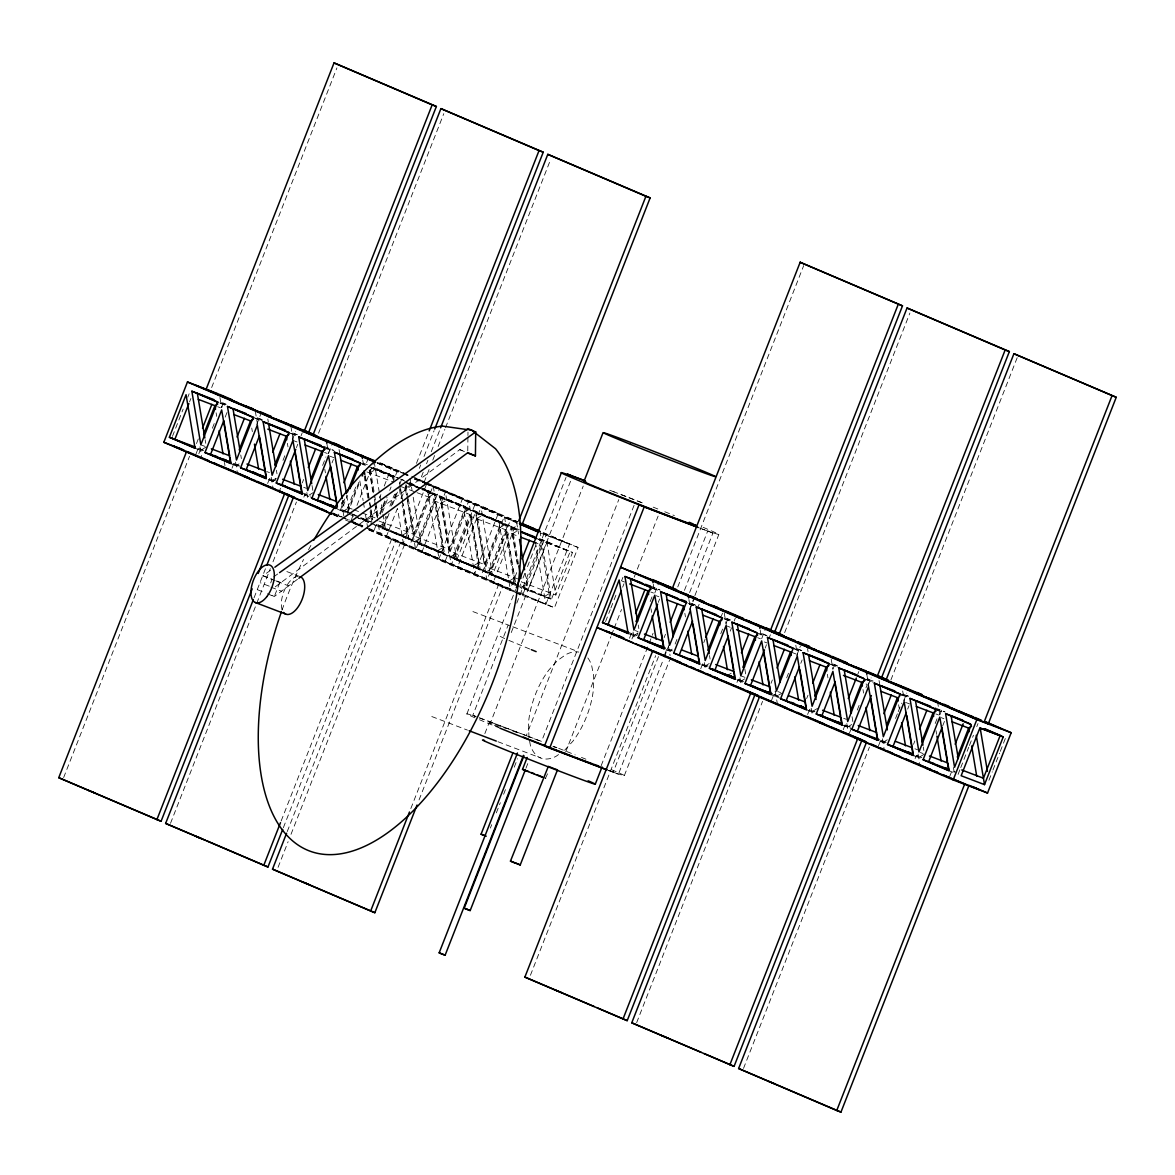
<?xml version="1.0" encoding="UTF-8"?>
<svg xmlns="http://www.w3.org/2000/svg" width="1175" height="1175" viewBox="0 0 1175 1175"><rect width="100%" height="100%" fill="white"/><g stroke="black" fill="none" stroke-linecap="round" stroke-linejoin="round"><path stroke-width="0.75" stroke-dasharray="5 3.75" d="M467.768 450.936L467.929 437.218M467.944 435.499L467.988 432.077M172.461 436.366L183.138 409.106M187.809 397.179L189.146 393.772M189.557 401.894L190.893 398.487M211.662 387.53L336.917 67.915M63.641 777.6L189.557 456.267M196.489 443.562L198.487 438.451M195.755 454.578L198.223 448.277L203.716 450.363M198.839 453.682L201.468 446.97M212.411 428.214L214.408 423.103M221.693 407.71L224.263 401.145M225.174 417.14L227.186 412.028M232.004 468.238L233.854 463.523L239.348 465.608M256.664 424.645L261.129 413.233M267.621 483.483L269.472 478.754L274.979 480.854L276.316 477.447M282.984 460.394L284.996 455.283M292.281 439.891L295.527 431.622M279.268 491.4L280.502 488.257M296.438 447.616L297.774 444.209M301.05 435.837L302.283 432.679M254.05 597.811L265.433 568.759M318.543 433.252L443.798 113.637M302.298 482.866L303.62 479.459M170.507 823.322L270.323 568.641M272.997 561.812L296.438 501.989M303.87 497.143L305.103 493.999L310.597 496.085M322.626 465.418L325.96 456.899M328.574 453.418L332.378 443.724M279.812 582.521L274.333 596.503L266.696 593.61M332.055 462.862L333.392 459.454M342.087 503.605L343.408 500.197M341.543 516.941L338.268 515.531L344.745 499.008M352.177 509.127L343.35 505.764L347.359 495.542M351.046 513.387L346.228 511.331L356.921 484.056M358.86 482.293L346.845 512.961L339.839 509.965M360.049 463.17L365.543 465.256L368.01 458.955M347.492 513.49L360.182 481.118M351.149 520.305L352.999 515.59M356.994 505.367L373.532 463.156M376.22 506.528L370.213 521.847L361.592 518.16M379.554 498.009L380.891 494.602M384.225 486.068L391.378 467.856L378.277 462.245M379.716 513.725L385.048 500.095M393.067 479.65L394.403 476.242L373.532 467.312M426.378 484.658L403.363 543.379L373.885 530.777L376.353 524.476L407.534 537.548L402.144 505.397M380.362 514.253L387.045 497.216M389.718 490.401L391.055 486.993M382.316 512.491L388.323 497.143M381.86 526.562L385.855 516.339M389.865 506.117L394.55 494.19M387.148 516.28L380.01 534.493L403.363 543.379L397.547 508.672M391.143 506.058L397.165 490.724M399.838 483.909L403.01 475.772M416.993 492.663L434.177 499.199L443.166 552.793L383.123 528.735L389.131 513.402M392.465 504.883L399.147 487.831M429.815 484.452L462.627 498.332L438.995 558.624L386.149 537.122L397.297 508.672M401.307 498.45L407.314 483.131L420.929 488.154M416.464 463.361L428.522 432.606M281.163 820.958L391.686 538.943M419.343 468.384L420.679 464.977M424.028 456.429L434.074 430.784M283.366 827.685L395.902 540.544L366.424 527.928L373.885 530.777M423.206 472.247L419.857 480.781L423.22 482.22M426.554 463.699L427.906 460.277M431.254 451.729L439.949 429.507M287.243 831.547L400.44 542.688L404.655 544.289L290.798 834.852M424.072 482.396L429.433 468.722M432.782 460.174L434.794 455.048M438.143 446.5L444.84 429.404M445.516 427.7L550.678 159.359M278.064 867.326L288.11 841.697M378.967 521.01L413.336 534.082L430.035 491.473L423.602 488.727M427.597 490.695L438.995 558.624L409.517 546.008L433.149 485.716L444.532 553.645M422.794 489.197L465.653 506.719L448.953 549.327L414.599 536.241L431.298 493.647L421.663 489.52M443.166 552.793L417.478 541.807L434.177 499.199M427.803 484.541L439.259 489.432L415.627 549.738L406.814 497.157M418.755 543.981L435.44 501.373L469.809 514.444L478.798 568.039L418.755 543.981L478.798 568.039M421.781 552.367L445.413 492.075L468.766 500.961L498.259 513.563L474.627 573.87L421.781 552.367L474.627 573.87L463.229 505.94M445.149 561.253L468.766 500.961L480.164 568.876L456.796 559.99L445.413 492.075L498.259 513.563M450.231 551.486L466.916 508.878L441.242 497.892L450.231 551.486L484.585 564.558L501.284 521.964L441.242 497.892M453.109 557.053L469.809 514.444M474.891 504.677L451.259 564.969L439.861 497.054M454.373 559.212L471.072 516.618L505.426 529.69L514.415 583.27L454.373 559.212L514.415 583.27M456.796 559.99L475.493 512.285L501.931 522.493M516.721 572.592L510.244 589.101L457.398 567.598L481.03 507.306L517.499 521.803M498.861 521.186L510.244 589.101L480.766 576.499L504.398 516.192L515.796 584.122L489.358 573.914M485.848 566.732L502.548 524.123L476.859 513.137L485.848 566.732L520.217 579.804M488.741 572.284L505.426 529.69M517.294 564.308L511.125 527.531L492.428 575.236L481.03 507.306L510.508 519.923L486.891 580.215L475.493 512.285M515.678 585.444L490.004 574.457L506.704 531.849L518.865 536.49M514.327 591.95L493.03 582.844L516.662 522.552L518.586 534.038M410.824 808.562L498.567 584.665M419.049 799.911L502.782 586.266L400.44 542.688M466.886 713.915L515.634 589.512M524.814 573.444L521.48 581.963L555.834 595.035L572.533 552.441L541.352 539.354L535.565 542.835L545.876 604.347L519.673 593.14M527.487 566.629L536.843 542.777M475.405 716.368L472.835 715.267L508.099 625.247M516.765 603.172L566.027 477.432M541.058 544.921L550.047 598.516L524.358 587.529L541.058 544.921L535.565 542.835M515.957 592.655L522.508 595.461L546.14 535.154L541.234 533.053M511.257 632.547L572.489 476.286M537.254 538.708L546.742 542.777L528.06 590.467L551.413 599.367L570.11 551.663L537.562 537.739M484.849 733.626L489.153 722.64M479.562 718.057L490.709 722.14L583.226 486.053M545.876 604.347L569.508 544.054L540.03 531.438L551.413 599.367L518.865 585.444M515.047 592.523L554.453 607.754L578.071 547.462L542.791 532.363M490.709 722.14L526.283 735.668L618.799 499.581M490.372 828.081L491.693 824.703M496.335 812.865L500.315 802.716M503.62 794.256L505.617 789.189M514.224 767.202L517.543 758.742M525.93 768.274L528.588 761.503M634.074 505.323L541.543 741.41L477.74 717.132M605.551 621.634L610.236 609.707M610.897 608.004L616.243 594.374M621.575 580.744L622.912 577.336M545.42 778.364L548.519 771.696M622.662 587.162L623.984 583.755M565.601 752.191L610.853 636.688M611.529 634.985L613.526 629.888M614.187 628.199L621.502 609.517M634.148 577.248L658.117 516.104M629.477 638.275L631.327 633.545L636.821 635.631L638.833 630.52M631.944 638.95L634.559 632.238M650.186 601.556L652.184 596.445M654.798 592.978L658.602 583.27M658.279 602.408L659.616 599M601.159 765.718L648.424 645.134M649.085 643.43L653.08 633.237M677.769 586.927L803.7 265.594M530.424 975.279L655.679 655.665M664.139 637.643L665.476 634.236M658.499 656.59L613.232 772.078L618.388 774.281L663.64 658.793M684.452 590.349L707.761 530.894A84.556 1.469 21.4 0 0 700.006 526.033M664.492 655.077L666.342 650.363M664.316 657.089L668.311 646.896M689.607 592.553L712.902 533.097L696.613 526.811M675.126 644.062L677.123 638.95M624.322 775.632L669.588 660.144M689.563 609.193L694.219 597.297M694.88 595.593L718.85 534.449M689.754 609.913L693.617 600.087M697.906 607.431L699.14 604.288M703.781 642.666L705.103 639.259M700.726 668.751L702.577 664.022L708.084 666.122M721.274 616.317L722.508 613.174M720.76 633.736L722.772 628.625M726.047 623.455L728.617 616.89M730.204 631.181L731.54 627.773M734.155 621.105L735.388 617.947M736.975 682.411L738.208 679.268L743.702 681.353M761.679 638.686L765.483 628.992M765.16 648.13L766.497 644.708M769.17 637.908L770.403 634.764M784.65 632.649L909.905 313.02M636.63 1022.705L762.56 701.372M771.02 683.365L772.357 679.958M771.358 700.799L773.223 696.085M778.643 696.569L773.84 694.498L775.162 691.091M786.677 677.857L788.675 672.732M796.635 655.635L800.498 645.795M800.792 663.361L802.128 659.953M806.652 698.611L807.989 695.203M807.607 714.473L809.457 709.744L814.951 711.83M832.928 669.177L835.498 662.612M857.632 674.656L858.866 671.498M843.239 729.704L845.089 724.99L850.582 727.075M857.265 710.038L859.263 704.927M865.946 687.874L867.282 684.467L864.536 683.424M849.349 733.42L851.199 728.706L844.193 725.709M867.899 686.112L871.13 677.857M890.856 680.075L1018.123 355.32M743.511 1068.428L869.441 747.094M878.239 746.522L880.707 740.221L886.214 742.321M895.556 718.454L897.568 713.342M898.229 711.639L901.578 703.12M903.516 701.357L906.762 693.088M907.673 709.083L909.009 705.676M913.533 744.333L914.855 740.926M915.105 758.609L916.338 755.466L921.832 757.552M935.197 723.477L937.195 718.366M939.809 714.885L942.379 708.334M942.629 726.033L944.627 720.921M949.503 776.998L951.97 770.697L956.083 772.269M958.08 774.428L960.078 769.331L960.621 772.533M960.753 767.627L968.758 747.168M969.434 745.464L973.443 735.242M976.777 726.723L978.011 723.58M988.939 780.303L992.288 771.784M992.948 770.08L999.631 753.043M1000.292 751.339L1005.638 737.709M564.602 750.267L572.93 741.146A56.371 27.833 -69.2 0 0 593.492 688.668L593.683 676.066L591.642 665.447A56.371 27.833 -69.2 0 0 587.529 657.559M275.229 586.839L459.792 449.628L464.566 451.45M297.437 579.334L274.333 596.503L269.721 594.535M275.229 580.773L262.965 575.75L271.88 569.346M273.628 576.896L278.078 573.694M558.536 754.57L556.025 756.348A56.371 27.833 -69.2 0 1 530.41 745.391L529.22 739.192M206.345 446.897L200.543 450.377L196.416 448.806M236.175 465.608L239.068 463.875M271.792 480.854L276.14 478.254M324.697 449.658L327.59 447.925L333.098 450.01M313.211 492.619L307.424 496.1L304.678 495.042M369.684 472.982L375.486 469.515M343.056 511.331L348.843 507.864M411.103 484.746L405.316 488.227L406.521 495.365M366.409 520.217L372.211 516.75M378.673 526.576L384.475 523.095M428.684 497.113L434.471 493.632M440.948 503.458L446.735 499.992M402.041 535.462L407.828 531.996M414.305 541.807L420.092 538.341M464.301 512.359L470.103 508.878M476.565 518.704L482.367 515.223M437.673 550.708L443.46 547.227M449.937 557.053L455.724 553.572M499.933 527.59L505.735 524.123M512.197 533.949L517.984 530.468L407.314 483.131M473.29 565.939L479.092 562.472M485.554 572.298L491.356 568.817M508.922 581.184L514.709 577.703M526.973 584.063L521.186 587.529L550.047 598.516M544.554 596.43L550.341 592.949M650.921 589.204L653.814 587.471L659.322 589.556M637.996 633.031L633.648 635.646L629.521 634.074M672.173 649.143L669.265 650.877L666.519 649.834M704.897 666.122L710.699 662.641M728.265 675.008L731.158 673.275M740.529 681.368L746.316 677.887M770.653 694.513L776.146 696.599L781.948 693.133M817.58 708.363L811.778 711.844L807.651 710.273M864.683 680.648L867.576 678.9L873.069 681.001M847.41 727.075L853.197 723.609L852.007 716.456M898.86 696.746L903.208 694.146L908.701 696.232M883.027 742.321L887.375 739.721M935.932 711.125L938.825 709.392L944.333 711.477M924.446 754.086L918.659 757.567L913.166 755.466M608.459 770.33L613.232 772.078A84.556 1.469 21.4 0 0 610.236 769.184M613.159 491.517L641.212 502.43A84.556 1.469 21.4 0 1 644.62 503.767M699.815 528.118L712.902 533.097M226.217 404.288L220.709 402.202L225.527 404.259M391.378 467.856L379.687 463.405L401.879 472.893M377.146 462.73L405.713 473.98M220.283 403.245L226.378 405.566M261.834 419.534L256.341 417.433L262.759 420.18M415.318 478.651L423.661 481.823M414.79 478.739L423.132 481.912M253.168 417.448L261.996 420.812M297.466 434.765L291.973 432.679L296.79 434.735M439.259 489.432L462.627 498.332M290.166 433.208L294.293 434.779M217.669 406.726L220.415 407.769M325.783 448.453L329.911 450.01L326.709 448.644M367.349 464.727L363.222 463.156L366.438 464.536M510.508 519.923L517.984 522.758M368.612 466.578L394.403 476.242M395.05 476.771L371.682 467.885L394.741 477.755M371.359 467.944L398.854 478.401L372.857 467.283M401.6 479.444L404.347 480.487M546.14 535.154L569.508 544.054M578.071 547.462L540.353 532.951M404.508 481.765L417.859 486.847M419.519 487.478L430.035 491.473M422.339 488.844L430.682 492.017M405.61 482.661L421.12 488.565M292.942 440.405L297.055 441.976M324.55 452.434L327.296 453.491M431.298 493.647L465.653 506.719M442.946 498.362L466.299 507.262M329.94 456.179L334.067 457.751M466.916 508.878L501.284 521.964M476.859 513.137L519.247 529.646M366.938 471.939L393.052 481.867L397.517 470.485L398.046 473.643M502.548 524.123L518.058 530.028M518.483 564.103L512.491 528.383L519.203 530.748M401.189 486.656L415.333 492.031M538.179 539.369L572.533 552.441M546.742 542.777L570.11 551.663M652.008 587.999L656.135 589.556M694.939 604.802L689.446 602.702L695.864 605.448M689.02 603.759L695.101 606.08M730.571 620.033L725.063 617.947L729.881 620.003M724.637 619.005L730.732 621.311M766.188 635.278L760.695 633.193L767.113 635.939M621.913 581.008L624.659 582.051M650.774 591.994L653.52 593.037M757.523 633.193L763.016 635.278L759.799 633.913M801.82 650.524L796.327 648.424L801.144 650.48M656.164 595.725L658.911 596.768M794.52 648.952L798.648 650.524M837.452 665.755L831.944 663.669L836.762 665.726M828.772 663.669L837.613 667.033M726.047 625.673L730.16 627.244M757.655 637.702L760.401 638.759M864.403 678.915L873.231 682.278M764.411 641.961L767.172 643.004M791.906 652.419L796.033 653.99M901.401 694.675L908.862 697.509M937.018 709.92L941.146 711.477L936.328 709.421M905.543 702.4L909.67 703.972M935.785 713.901L938.531 714.958M941.175 717.646L943.922 718.689M200.837 444.811L204.964 446.383M266.71 471.557L269.457 472.6M303.708 487.317L306.455 488.359M353.851 509.759L360.519 512.3M362.194 512.946L377.704 518.836L375.603 506.337M230.667 463.523L239.509 466.886M269.046 479.811L275.141 482.117M346.228 511.331L340.735 509.23L355.173 515.414M337.548 509.245L346.39 512.608M361.401 518.322L371.917 522.317L370.11 511.595M361.871 518.674L368.539 521.215M361.342 518.762L368.274 521.259M374.561 525.005L407.534 537.548M382.477 528.192L408.915 538.4L403.04 503.414M383.123 528.735L417.478 541.807M418.094 543.438L441.462 552.323M338.268 515.531L330.792 512.697L340.618 516.897M490.004 574.457L524.358 587.529M356.054 523.697L363.354 526.62L350.444 521.098M353.866 523.154L362.208 526.327M635.322 630.593L638.069 631.651M386.149 537.122L409.517 546.008M457.398 567.598L480.766 576.499M740.823 675.801L744.95 677.358M672.452 650.877L666.959 648.791L671.762 650.847M493.03 582.844L514.723 591.098M777.821 691.561L780.567 692.604M843.679 718.307L846.441 719.35M702.151 665.079L708.231 667.385M737.783 680.31L743.863 682.631M773.84 694.498L777.953 696.07M914.943 748.783L917.69 749.826M920.333 752.514L923.08 753.557M841.902 724.99L850.744 728.353M880.281 741.278L886.376 743.584M950.164 771.226L952.91 772.283M472.923 611.587L509.553 625.526M512.873 626.789L578.247 651.67M286.847 571.579L300.345 576.719M262.965 575.75L272.13 579.231L269.383 586.222L260.218 582.741M276.536 580.905L280.957 582.58M276.757 581.361L288.639 585.87M270.97 587.192L281.486 591.187M257.487 589.732L265.124 592.641M472.835 715.267L476.095 716.515M608.562 770.55L618.388 774.281M431.798 716.544L467.43 730.101M497.98 741.733L540.471 757.89M609.663 490.21L614.437 492.046M620.797 494.484L641.212 502.43M526.283 735.668L541.587 741.631M529.705 648.997L507.732 639.92M459.792 449.628L464.404 451.597M379.775 462.627L401.63 471.968M403.304 472.688L410.031 475.567M411.705 476.286L425.144 482.044M426.833 482.763L517.573 521.582M415.539 478.181L426.995 483.087M403.568 473.613L408.606 475.772M425.761 483.116L517.162 522.214M378.086 462.921L401.028 472.732M402.702 473.452L407.74 475.611M424.895 482.94L516.31 522.038M377.425 462.994L400.352 472.791M414.702 478.93L426.158 483.836M377.351 463.214L400.881 473.275M414.32 479.033L422.721 482.617M424.395 483.336L518.513 523.595M409.164 482.558L417.184 485.98M323.801 446.294L334.008 450.671M400.455 479.092L403.657 480.457M410.09 483.204L416.508 485.951M424.528 489.387L518.572 529.617M650.025 585.84L660.232 590.217M867.576 678.9L873.994 681.647M903.208 694.146L909.626 696.893M935.036 707.761L945.243 712.138M219.828 402.922L226.114 405.61M255.445 418.168L261.731 420.856M291.077 433.399L297.363 436.087M362.326 463.875L365.543 465.256M652.933 588.19L659.204 590.878M688.55 603.436L694.836 606.124M724.182 618.667L730.468 621.355M793.83 648.468L801.717 651.831M831.063 664.389L837.349 667.077M866.68 679.635L872.966 682.322M902.312 694.866L908.598 697.553M371.594 468.105L395.667 478.401M407.211 483.351L420.062 488.844M512.491 528.383L518.909 531.129M352.647 514.077L359.065 516.824M360.681 517.514L370.301 521.627M198.223 448.277L203.04 450.333M233.854 463.523L238.672 465.579M269.472 478.754L274.289 480.81M302.034 492.678L309.921 496.056M376.353 524.476L515.796 584.122M628.258 632.223L636.145 635.602M702.577 664.022L707.394 666.078M738.208 679.268L743.026 681.324M809.457 709.744L814.275 711.8M845.089 724.99L849.907 727.046M880.707 740.221L885.524 742.277M916.338 755.466L921.156 757.523M197.327 448.997L204.347 451.993M232.958 464.242L239.964 467.239M268.59 479.473L274.333 481.941M304.207 494.719L309.95 497.172M356.201 516.956L369.038 522.449M370.654 523.139L514.768 584.783M516.368 585.473L528.06 590.467L525.181 573.341M630.432 634.265L636.174 636.718M666.063 649.511L671.806 651.963M701.695 664.742L708.701 667.738M737.312 679.987L743.055 682.44M776.146 696.599L779.95 698.229M808.562 710.464L814.304 712.917M879.825 740.94L886.831 743.951M915.442 756.186L922.448 759.182M349.107 514.18L353.91 516.236M355.526 516.927L368.363 522.42M332.628 512.858L349.43 520.055M351.105 520.775L362.869 525.798M369.596 528.677L514.121 590.496M515.796 591.216L554.453 607.754M343.173 517.632L348.094 519.732M354.644 522.537L362.825 526.048M332.907 514.356L339.472 517.147M350.532 521.891L361.988 526.782M368.539 529.587L380.01 534.493L377.483 519.423M333.553 514.885L338.591 517.044M345.318 519.908L362.12 527.105M368.847 529.984L513.372 591.803M504.692 638.568L497.73 635.205M544.377 777.777L545.861 778.482M528.926 737.636L528.559 722.17A56.371 27.833 -69.2 0 1 549.136 669.691L557.464 660.57L566.027 654.49A56.371 27.833 -69.2 0 1 578.805 652.081M953.38 767.437L954.291 772.797M937.503 701.46L939.736 714.752M936.034 730.718L936.637 734.302M923.256 746.947L923.858 750.517M918.057 753.983L919.981 765.483M902.679 690.973L904.398 701.299M898.611 704.765L899.213 708.334M879.047 680.501L879.576 683.674M882.44 738.752L884.099 748.651M866.783 674.156L868.78 686.053M862.979 689.519L863.581 693.103M846.808 723.506L848.203 731.834M831.151 658.911L832.855 669.03M827.347 674.288L827.949 677.857M807.519 648.438L808.047 651.611M811.176 708.261L812.571 716.588M795.798 645.251L797.517 655.577M775.25 691.238L777.483 704.515M760.166 630.02L761.591 638.539M744.818 668.957L746.022 676.095M739.927 677.784L741.322 686.112M724.27 613.188L726.268 625.085M709.494 655.503L710.097 659.072M704.295 662.553L705.69 670.866M688.917 599.544L690.636 609.854M684.849 613.321L685.451 616.904M668.369 645.516L670.073 655.635M653.285 584.298L654.71 592.832M651.023 608.812L651.611 612.381M638.245 625.027L638.847 628.596M633.046 632.062L634.441 640.39M546.845 541.455L555.834 595.035M511.228 526.209L517.514 563.721M520.584 583.96L522.508 595.461M506.704 531.849L515.384 583.652M475.596 510.978L484.585 564.558M471.072 516.618L480.061 570.198M439.979 495.732L448.953 549.327M435.44 501.373L444.429 554.967M410.046 478.416L412.014 490.107M413.203 497.26L421.179 544.745M405.918 484.438L408.004 496.952M408.312 498.729L414.599 536.241M405.243 485.848L406.741 494.778M407.035 496.57L413.336 534.082M399.441 481.97L400.352 487.331M400.646 489.123L402.746 501.622M399.823 486.127L401.909 498.641M402.217 500.418L408.812 539.722M399.456 489.329L400.954 498.259M391.98 475.464L392.509 478.666M395.153 494.381L396.342 501.519M374.149 461.584L382.668 512.388M382.977 514.165L385.547 529.514M370.287 469.207L375.677 501.358M375.971 503.15L378.071 515.649M369.611 470.617L374.105 497.407M374.414 499.199L375.31 504.545M369.156 469.78L372.989 492.633M374.781 503.355L377.175 517.646M362.693 459.998L364.118 468.517M365.322 475.669L369.508 500.668M369.817 502.459L370.713 507.82M371.006 509.597L372.739 519.952M365.087 476.257L369.288 501.255M369.582 503.047L370.478 508.408M370.786 510.185L372.284 519.13M364.118 475.875L368.318 500.873M359.829 480.928L363.119 500.579M363.413 502.357L364.323 507.718M365.513 514.87L367.746 528.148M339.061 449.511L339.59 452.683M346.743 495.351L349.386 511.066M342.454 500.403L343.35 505.764M341.558 502.401L344.113 517.676M326.797 443.166L328.486 453.286M324.799 469.251L325.402 472.835M312.021 485.481L312.917 490.827M306.822 492.516L308.217 500.844M290.901 426.349L293.162 439.832M287.376 443.298L287.978 446.867M267.812 419.034L268.341 422.207M276.389 470.235L276.992 473.804M271.205 477.285L272.864 487.184M255.283 411.103L257.545 424.586M251.744 428.053L252.346 431.636M240.772 454.989L241.36 458.573M235.573 462.039L237.497 473.54M219.916 397.444L221.62 407.563M216.112 412.822L216.714 416.391M224.44 462.436L224.968 465.594M205.14 439.758L205.743 443.327M199.941 446.794L201.601 456.708M500.139 728.25A84.556 1.469 21.4 0 1 479.532 719.761M474.979 717.808A84.556 1.469 21.4 0 1 475.963 716.75M553.528 746.301A84.556 1.469 21.4 0 1 556.965 747.653M558.668 748.328A84.556 1.469 21.4 0 1 575.148 754.879M581.419 757.39A84.556 1.469 21.4 0 1 585.914 759.197M653.183 507.145A84.556 1.469 21.4 0 1 659.909 509.803M664.815 511.757A84.556 1.469 21.4 0 1 674.391 515.59M498.905 727.119A60.63 1.057 21.4 0 1 506.249 728.544M512.711 730.967A60.63 1.057 21.4 0 1 518.058 732.994M552.926 746.522A60.63 1.057 21.4 0 1 556.186 747.799M282.015 610.133A225.483 111.361 -69.2 0 1 303.561 559.447M308.526 549.797A225.483 111.361 -69.2 0 1 311.933 543.526M282.118 609.634A20.063 9.914 -69.2 0 1 284.938 589.101A20.063 9.914 -69.2 0 1 297.73 576.352"/><path stroke-width="1.5" d="M298.891 578.247L467.474 452.918L475.434 455.944L475.699 431.93L468.017 428.64L274.847 567.217M331.864 514.165L163.824 442.285L187.457 381.978L217.713 393.64M169.362 437.291L186.061 394.697L195.05 448.277L169.362 437.291L195.153 446.955M174.855 439.391L188.881 403.598M334.038 62.892L432.165 104.869L304.222 431.313L206.095 389.351L334.038 62.892L436.38 106.47L308.438 432.929L275.42 418.799M252.184 588.837L161.078 821.281L58.75 777.703L186.693 451.244M202.497 428.229L211.838 404.376M203.569 434.647L214.922 405.669L217.816 403.936M204.993 452.537L221.678 409.928L230.667 463.523L204.993 452.537L230.52 462.245M223.838 420.547L210.487 454.622L231.358 463.552M237.042 437.041L244.4 418.3M239.201 449.878L250.554 420.914L253.447 419.181M240.611 467.782L257.31 425.174L266.299 478.768L240.611 467.782L266.137 477.491M259.469 435.778L246.118 469.868L265.374 478.107M272.673 452.287L280.017 433.546M274.818 465.124L286.171 436.16L289.065 434.412M276.243 483.013L292.942 440.405L301.931 493.999L276.243 483.013L302.034 492.678L295.263 452.331M281.736 485.113L295.762 449.32M156.877 819.68L284.805 493.221L289.021 494.822L258.206 573.444M375.001 460.85L338.532 446.353L375.471 461.804L312.976 435.073L440.919 108.614L543.247 152.192L434.735 429.081M282.705 829.403L267.959 867.003L165.631 823.425L253.374 599.514M266.769 565.337L293.574 496.966M308.305 467.518L315.649 448.777M311.111 478.666L321.803 451.391L324.697 449.658M335.947 508.555L311.874 498.259L328.559 455.65L336.961 505.676M330.718 466.269L317.368 500.344L335.022 507.894M343.923 482.763L351.281 464.022M347.403 492.193L357.42 466.637L360.328 464.903M350.018 488.727L360.049 463.17L334.361 452.184L342.145 498.626M362.194 476.007L364.191 470.896L364.793 474.465M429.183 430.887L539.046 150.576L440.919 108.614M263.743 865.402L280.502 822.662M440.625 427.803L547.8 154.336L650.127 197.899L522.199 524.358M417.037 805.037L374.84 912.725L272.512 869.148L286.582 833.251M518.645 521.054L645.912 196.298L547.8 154.336M370.624 911.11L409.473 811.984M522.067 558.962L529.411 540.221M516.31 587.808L561.4 472.732M583.916 481.559L603.098 432.591M486.156 836.218L481.074 834.191L512.887 753.013M523.448 755.349L445.134 955.187L441.33 953.748L439.156 952.837L517.47 752.999M467.136 909.435L464.198 908.216L523.933 755.775M542.336 777.263L522.523 769.331L527.164 757.464M464.198 908.216L470.176 910.566L525.269 769.977M606.932 769.919L549.665 748.137L644.179 506.954L639.038 504.751A84.556 1.469 21.4 0 1 572.489 476.286L567.349 474.083L585.341 480.928L572.489 476.286M602.467 622.559L619.166 579.965L628.155 633.545L602.467 622.559L628.258 632.223M515.282 863.096L510.464 861.113L548.358 766.306M621.325 590.57L607.96 624.659L628.831 633.575M510.464 861.113L520.231 864.932L557.493 769.845M635.602 613.497L644.943 589.644M635.998 621.619L648.027 590.937L650.921 589.204M638.098 637.805L654.783 595.196L663.772 648.791L638.098 637.805L665.285 648.145M657.618 604.112L643.592 639.89L664.462 648.82M595.284 784.166L602.055 766.908M800.16 262.275L672.217 588.734L770.345 630.711L774.56 632.312L902.488 305.853L800.16 262.275L902.488 305.853M747.564 691.179L755.143 694.219L627.2 1020.664L524.873 977.101L652.801 650.642L680.648 662.553L641.124 646.191L651.141 649.995M670.147 622.309L677.49 603.568M672.967 633.442L683.644 606.183L666.959 599.837M673.716 653.036L690.415 610.442L699.404 664.022L673.716 653.036L699.507 662.715L698.699 657.897M692.574 621.046L679.209 655.136L700.08 664.066M705.778 637.555L713.122 618.799M707.923 650.392L719.276 621.428L722.17 619.68M709.347 668.281L726.047 625.673L735.021 679.268L709.347 668.281L734.874 677.99M714.841 670.367L728.206 636.292M741.41 652.786L748.754 634.045M742.879 667.341L754.908 636.659L757.802 634.926M744.965 683.527L761.664 640.918L770.653 694.513L744.965 683.527L772.166 693.867M770.345 630.711L898.273 304.252M764.499 649.834L750.472 685.613L771.343 694.543M622.985 1019.063L750.928 692.604M907.041 307.997L779.098 634.456L877.226 676.433L1005.154 349.974L907.041 307.997L1009.369 351.575L881.426 678.034L856.252 667.253L866.254 670.984L866.783 674.156M830.931 726.84L862.024 739.927L734.081 1066.386L631.753 1022.808L759.682 696.349L785.884 707.57M777.027 668.032L784.371 649.29M779.848 679.165L790.525 651.905L773.84 645.545M780.597 698.758L797.296 656.164L806.285 709.744L780.597 698.758L806.388 708.422L799.925 669.867M799.455 666.768L786.09 700.858L806.961 709.773M812.659 683.277L820.003 664.521M814.804 696.114L826.157 667.136L829.051 665.403M816.228 714.003L832.913 671.395L841.902 724.99L816.228 714.003L841.755 723.712M835.072 682.014L821.722 716.089L842.592 725.019M848.277 698.508L856.296 678.063M850.436 711.345L861.789 682.381L864.683 680.648M851.846 729.249L868.545 686.641L877.534 740.235L851.846 729.249L879.047 739.589M871.38 695.541L857.353 731.335L878.21 740.265M729.866 1064.785L857.809 738.326M1013.922 353.719L885.979 680.178L984.092 722.155L988.307 723.756L1116.25 397.297L1013.922 353.719L1116.25 397.297M968.905 785.649L840.962 1112.108L836.747 1110.507L738.62 1068.53L866.562 742.071M883.908 713.754L891.252 695.012M886.728 724.887L897.406 697.627L880.721 691.267M887.477 744.48L904.177 701.872L913.166 755.466L887.477 744.48L913.004 754.188M906.336 712.491L892.971 746.58L913.842 755.496M919.54 728.985L926.884 710.243M921.685 741.836L933.038 712.858L935.932 711.125M923.109 759.726L939.794 717.117L948.783 770.712L923.109 759.726L948.886 769.39L947.814 762.972L929.454 755.995M941.953 727.736L928.602 761.811L949.473 770.741M955.158 744.23L963.177 723.785M957.302 757.067L968.655 728.103L971.563 726.37M985.972 721.935L1011.176 732.715L987.543 793.022L953.189 779.95L976.822 719.643L620.547 567.246L676.756 589.674M984.092 722.155L1112.035 395.696M836.747 1110.507L964.69 784.048L951.251 778.305M1003.215 736.931L979.847 728.045L961.15 775.735L984.518 784.636L1003.215 736.931L984.092 728.75M279.562 572.636L475.699 431.93M467.606 429.668L442.549 426.099A225.483 111.361 -69.2 0 0 313.71 540.338M469.031 429.874L471.865 430.285L474.157 432.062M522.523 769.331L528.5 771.461M481.074 834.191L485.525 835.983M439.156 952.837L445.134 955.187M557.317 769.801L554.997 768.949M606.873 769.743L544.524 745.934A84.556 1.469 21.4 0 1 500.139 728.25M695.012 526.238L639.038 504.751L544.524 745.934L549.665 748.137M432.165 104.869L436.38 106.47M539.046 150.576L543.247 152.192M645.912 196.298L650.127 197.899M1005.154 349.974L1009.369 351.575M644.179 506.954L698.17 527.502M206.095 389.351L237.188 402.438L234.368 401.38M232.973 400.837L196.019 385.385M253.345 408.885L231.651 400.631L271.41 417.154M288.977 424.131L267.268 415.862L316.78 436.101M324.594 439.362L302.9 431.107L345.274 448.747M312.976 435.073L344.069 448.16M347.403 449.438L352.412 451.332M191.848 391.216L217.537 402.202L200.837 444.811L191.848 391.216L214.041 399.662M227.48 406.462L253.168 417.448L236.469 460.042L227.48 406.462L231.607 408.033M240.17 451.42L232.973 408.548L246.324 413.629M263.112 421.693L288.786 432.679L272.101 475.288L263.112 421.693L285.29 430.138M298.729 436.938L324.418 447.925L307.718 490.533L298.729 436.938L320.922 445.384M198.237 399.324L214.922 405.669L215.524 409.252M334.361 452.184L338.488 453.741M346.449 493.573L339.854 454.27L353.205 459.352M233.854 414.569L250.554 420.914M519.379 523.301L533.876 528.809L520.775 523.198M519.996 523.815L540.03 531.438M267.812 429.169L286.171 436.16L286.773 439.729M305.118 445.046L321.803 451.391L322.405 454.96M340.735 460.277L357.42 466.637L358.022 470.206M676.962 590.247L629.124 570.653M676.433 590.335L664.756 585.899L704.501 602.423M521.333 531.746L534.684 536.813M712.593 605.492L717.602 607.402M723.741 610.031L700.373 601.13L743.202 618.975M746.551 620.092L749.885 621.369M783.842 635.969L736.005 616.376L759.373 625.262L759.902 628.434M794.99 640.507L771.637 631.621L808.576 647.072M624.953 576.484L650.642 587.471L633.942 630.079L624.953 576.484L642.137 583.02M645.472 584.298L650.48 586.193M520.54 537.122L535.565 542.835M812.792 648.673L816.126 649.937M798.692 643.445L815.861 649.981L783.314 636.057M830.622 655.753L807.254 646.852L847.013 663.376M660.585 591.73L686.259 602.716L669.574 645.31L660.585 591.73L677.755 598.266M681.103 599.529L686.112 601.438M854.563 666.533L842.886 662.098L887.389 680.428M696.202 606.961L721.891 617.947L705.191 660.556L696.202 606.961L716.721 614.775M901.871 686.229L878.503 677.329L921.347 695.174M731.834 622.207L757.523 633.193L740.823 675.801L731.834 622.207L749.018 628.742M629.668 583.96L648.027 590.937L648.629 594.521M927.486 697.656L937.503 701.46M767.466 637.452L793.14 648.438L776.455 691.032L767.466 637.452L787.984 645.251M956.964 710.273L961.973 712.168M973.135 716.706L949.767 707.82L979.245 720.422M803.083 652.683L828.772 663.669L812.072 706.278L803.083 652.683L823.602 660.497M702.591 615.068L719.276 621.428L719.878 624.997M976.822 719.643L1011.176 732.715M838.715 667.929L864.403 678.915L847.704 721.509L838.715 667.929L855.899 674.465M736.549 629.683L754.908 636.659L755.496 640.228M874.347 683.16L900.021 694.146L883.336 736.754L874.347 683.16L900.711 694.19M881.514 685.892L894.865 690.973M909.964 698.405L935.652 709.392L918.953 752L909.964 698.405L915.472 700.491L922.948 745.156M930.482 706.204L917.132 701.137L936.328 709.421M809.472 660.791L826.157 667.136L826.759 670.719M945.596 713.651L971.284 724.637L954.585 767.231L945.596 713.651L962.78 720.187M843.43 675.39L861.789 682.381L862.377 685.95M980.112 727.986L1000.145 735.609L983.446 778.217L961.752 769.963M916.353 706.513L933.038 712.858L933.64 716.427M951.97 721.744L968.655 728.103L969.257 731.673M211.338 448.806L229.698 455.782L224.014 421.854M246.97 464.052L265.33 471.028L266.137 475.846M282.602 479.282L300.962 486.274M318.219 494.528L336.579 501.505L330.895 467.577M213.894 455.459L217.228 456.722M209.077 453.947L230.785 462.201L229.977 457.398M252.86 471.968L256.194 473.231M246.383 469.824L266.402 477.447M281.809 484.658L285.613 486.288M320.775 501.167L324.109 502.445M315.957 499.669L335.991 507.292M311.874 498.259L337.387 507.967M163.824 442.285L181.817 449.129M184.078 450.128L172.387 445.678L201.865 458.294M203.539 458.926L208.548 460.835M219.696 465.373L208.019 460.923L249.188 477.975M255.328 480.604L243.651 476.169L283.146 492.589L278.255 490.416M294.293 497.113L279.268 491.4L318.763 507.82L300.286 499.845M326.577 511.096L316.574 507.277L331.277 513.651M644.443 634.074L662.803 641.051M681.75 649.951L698.435 656.296L693.044 624.145M715.707 664.551L734.052 671.542L734.86 676.345M751.324 679.796L769.684 686.773M643.856 639.846L663.875 647.469L657.119 607.123M788.616 695.673L805.316 702.018M689.754 658.852L693.088 660.13M822.573 710.273L840.933 717.249L842.02 723.668L820.312 715.413M713.24 669.295L716.588 670.572M728.72 675.361L732.054 676.638L729.528 675.552M735.139 677.946L711.771 669.06L735.712 679.297M858.205 725.504L876.565 732.495M752.206 685.803L755.54 687.081M749.062 684.937L770.756 693.191L763.985 652.83M621.472 636.879L596.929 627.538L953.189 779.95M615.509 634.764L605.492 630.946L633.34 642.857M618.843 636.028L623.852 637.937M895.497 741.381L912.197 747.741M791.172 702.312L794.506 703.59M799.969 705.852L803.318 707.115L800.777 706.028M634.97 643.562L648.321 648.644M820.121 715.017L823.455 716.28M686.758 665.241L676.741 661.437L717.91 678.489L714.635 677.079M722.39 680.487L712.373 676.668L758.536 695.629M889.901 745.258L913.269 754.144L906.792 715.59M758.007 695.717L748.005 691.913L787.5 708.334M930.806 762.355L934.14 763.632M793.639 710.963L783.622 707.144L824.791 724.211L806.77 716.5M829.271 726.194L819.254 722.39L865.417 741.352M864.888 741.44L854.886 737.636L892.706 753.41M900.52 756.685L890.503 752.867L931.672 769.933L905.47 758.712M255.328 602.525L285.701 614.084M469.133 730.747L496.291 741.087M58.75 777.703L161.078 821.281M88.228 790.32L95.513 793.228M165.631 823.425L205.478 840.272M195.109 836.027L199.324 837.643M198.178 837.349L202.394 838.95M272.512 869.148L374.84 912.725M301.99 881.749L306.205 883.35M305.059 883.071L309.275 884.672M524.873 977.101L594.183 1006.549M554.35 989.703L561.635 992.625M631.753 1022.808L701.064 1052.271M661.231 1035.425L665.447 1037.026M664.301 1036.732L668.516 1038.348M738.62 1068.53L840.962 1112.108M768.112 1081.147L775.397 1084.055M552.544 768.009L553.807 768.494M531.32 772.548L534.346 773.723M515.414 862.949L520.231 864.932M467.224 909.347L470.176 910.566M551.281 767.51L549.122 766.629M537.372 774.913L542.556 777.013M531.306 649.658L536.153 651.64M467.753 452.654L475.434 455.944M304.149 430.285L314.239 434.588M334.405 443.225L339.443 445.384M522.625 523.727L539.428 530.924M765.821 627.773L770.873 629.918M774.222 631.357L780.949 634.236M804.478 644.297L809.516 646.456M878.415 675.933L888.506 680.252M917.073 692.472L922.111 694.616M219.387 394.286L232.488 399.882M259.925 411.617L271.396 416.523M290.636 424.762L316.839 435.969M344.275 447.704L326.268 439.993L326.797 443.166M347.55 449.1L352.471 451.215M672.144 587.955L652.492 579.539L653.021 582.712M691.385 596.18L696.305 598.295M699.58 599.691L704.486 601.791M725.386 610.721L743.393 618.432M761.003 625.967L783.931 635.778M798.266 641.903L803.186 644.003M806.461 645.413L809.737 646.808M832.252 656.443L846.999 662.759M867.884 671.689L887.536 680.09M903.516 686.92L921.523 694.631M944.054 704.266L948.959 706.366M974.765 717.411L981.316 720.202M986.236 722.317L1002.613 729.322M245.942 406.197L271.131 416.963M347.139 449.482L374.649 461.246M704.28 602.246L678.078 591.04L688.109 594.785L688.653 597.957M712.065 605.58L741.543 618.197M747.682 620.826L774.56 632.312M818.946 651.303L846.778 663.214M890.195 681.779L919.672 694.396M958.374 710.948L981.595 720.877M984.958 722.317L988.307 723.756M519.938 523.947L537.959 531.658M187.457 381.978L375.662 462.495M520.187 524.314L538.679 532.231M984.768 728.779L1000.821 735.638M218.212 402.232L197.356 393.317L204.847 437.967M232.973 408.548L253.844 417.478M289.476 432.723L268.605 423.793L275.787 466.666M325.093 447.954L304.237 439.024L311.713 483.689M339.854 454.27L360.725 463.2M521.201 531.849L535.653 538.018M651.317 587.5L630.446 578.57L637.643 621.443M686.949 602.746L666.078 593.816L673.275 636.688M722.581 617.977L701.71 609.061L709.201 653.711M756.597 632.532L737.327 624.292L744.524 667.165M793.83 648.468L772.959 639.538L780.156 682.411M829.447 663.699L808.591 654.783L816.082 699.433M863.478 678.254L844.208 670.014L851.405 712.887M970.359 723.976L951.089 715.737L958.286 758.609M520.525 531.805L536.564 538.679M223.911 459.263L226.437 460.35M330.792 504.986L333.318 506.072M660.805 646.162L663.875 647.469M767.686 691.869L770.756 693.191M838.935 722.361L842.02 723.668M907.658 751.75L910.199 752.837M945.816 768.068L948.886 769.39M171.785 438.069L195.726 448.307M278.666 483.792L302.607 494.029M311.213 497.715L314.298 499.037M972.43 786.545L987.543 793.022M969.155 785.414L978.981 789.615L926.135 768.112L937.812 772.562L934.742 771.241M188.367 451.964L208.518 460.585M213.556 462.744L216.626 464.052M221.341 466.064L247.543 477.285M256.973 481.309L274.979 489.02M320.437 508.467L323.507 509.774M690.063 666.577L694.983 668.678M698.258 670.073L703.164 672.188M706.439 673.583L711.36 675.684M724.05 681.118L744.201 689.74M796.944 712.3L801.864 714.4M871.483 744.172L876.388 746.287M879.664 747.682L884.584 749.782M887.859 751.178L892.765 753.293M942.849 774.707L947.887 776.866M207.108 840.962L267.959 867.003M597.267 1007.856L627.2 1020.664M704.133 1053.578L734.081 1066.386M475.302 432.958L495.571 448.777A225.483 111.361 -69.2 0 1 478.592 714.899A225.483 111.361 -69.2 0 1 303.473 848.262A225.483 111.361 -69.2 0 1 281.398 611.867M980.258 728.5L987.441 771.373M976.249 735.344L984.518 784.636M971.652 745.963L976.748 776.337M941.821 727.252L947.52 761.194M936.93 736.079L941.131 761.092M897.406 697.627L898.008 701.196M901.607 722.625L905.499 745.846M879.84 685.26L887.331 729.91M870.866 698.552L877.637 738.913M865.975 707.394L869.867 730.615M834.94 681.529L840.639 715.472M830.343 692.148L834.25 715.369M790.525 651.905L791.127 655.474M794.726 676.903L798.618 700.138M759.094 661.672L762.986 684.893M728.059 635.807L733.758 669.75M723.477 646.426L727.369 669.647M683.644 606.183L684.247 609.752M687.845 631.195L691.737 654.416M652.213 615.95L656.105 639.171M519.482 539.398L524.579 569.772M518.777 565.895L520.877 578.394M361.885 455.239L362.429 458.412M336.858 503.106L337.387 506.322M325.989 476.404L329.896 499.625M290.372 461.158L294.264 484.379M259.631 437.085L265.036 469.236M254.446 444.135L258.632 469.148M219.108 430.682L223.015 453.903M694.616 524.667A60.38 1.057 21.4 0 1 639.347 504.428A60.38 1.057 21.4 0 1 586.031 482.088M689.196 522.258A60.38 1.057 21.4 0 1 693.602 524.197M598.809 765.997A60.63 1.057 21.4 0 1 594.095 764.352M592.802 763.882A60.63 1.057 21.4 0 1 584.974 761.018M583.446 760.445A60.63 1.057 21.4 0 1 574.972 757.243M573.15 756.553A60.63 1.057 21.4 0 1 530.248 739.853M528.486 739.148A60.63 1.057 21.4 0 1 523.286 737.077M300.345 576.719A20.063 9.914 -69.2 0 1 301.108 601.703A20.063 9.914 -69.2 0 1 283.586 612.439M593.566 783.196A60.63 1.057 21.4 0 1 538.062 762.869A60.63 1.057 21.4 0 1 484.511 740.456M588.117 780.788A60.63 1.057 21.4 0 1 592.553 782.726M925.812 697.025L914.135 692.574L955.304 709.627L925.812 697.025M630.534 444.326A60.38 1.057 21.4 0 0 715.516 476.668A60.38 1.057 21.4 0 0 631.886 442.902A60.38 1.057 21.4 0 0 630.534 444.326M266.887 596.562A20.063 9.914 -69.2 0 0 269.971 565.16A20.063 9.914 -69.2 0 0 251.083 589.806A20.063 9.914 -69.2 0 0 266.887 596.562"/></g></svg>
